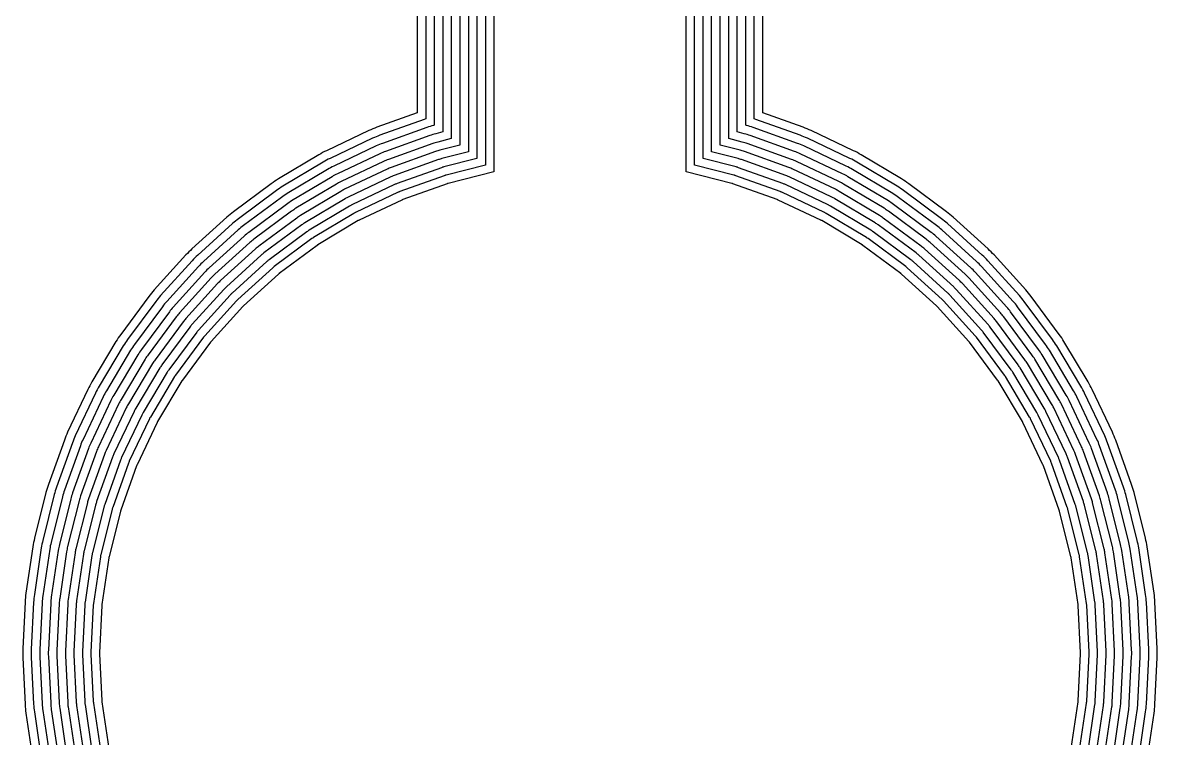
# Model space of a CAD drawing. Header units: metres. Extents: x 1.4 to 44.2, y 0.1 to 33.9.
# Drawn here: x 1.37 to 6.69, y 3.63 to 6.98 of the extents above; entities that cross this region are included whole.
import ezdxf

# ---------------------------------------------------------------- set-up
doc = ezdxf.new("R2010")
doc.units = ezdxf.units.M

msp = doc.modelspace()

# ---------------------------------------------------------------- linework, layer by layer
for points in [[(3.5348, 7.935), (3.5348, 6.3117), (3.35, 6.2654), (3.3479, 6.2649), (3.3457, 6.2643), (3.3436, 6.2636), (3.3416, 6.2629), (3.1337, 6.1885), (3.1316, 6.1877), (3.1295, 6.1869), (3.1275, 6.186), (3.1255, 6.1851), (2.9259, 6.0907), (2.9239, 6.0897), (2.9219, 6.0887), (2.92, 6.0876), (2.9181, 6.0865), (2.7287, 5.973), (2.7268, 5.9719), (2.725, 5.9707), (2.7232, 5.9694), (2.7214, 5.9681), (2.544, 5.8366), (2.5423, 5.8352), (2.5405, 5.8339), (2.5388, 5.8324), (2.5372, 5.831), (2.3736, 5.6827), (2.372, 5.6812), (2.3704, 5.6796), (2.3688, 5.6781), (2.3673, 5.6764), (2.2191, 5.5128), (2.2176, 5.5112), (2.2162, 5.5095), (2.2148, 5.5078), (2.2135, 5.506), (2.0819, 5.3287), (2.0806, 5.3269), (2.0794, 5.325), (2.0782, 5.3232), (2.077, 5.3213), (1.9635, 5.1319), (1.9624, 5.13), (1.9613, 5.1281), (1.9603, 5.1261), (1.9593, 5.1241), (1.8649, 4.9245), (1.864, 4.9225), (1.8631, 4.9205), (1.8623, 4.9184), (1.8615, 4.9164), (1.7872, 4.7085), (1.7864, 4.7064), (1.7858, 4.7043), (1.7852, 4.7022), (1.7846, 4.7), (1.7309, 4.4858), (1.7304, 4.4837), (1.73, 4.4815), (1.7296, 4.4794), (1.7292, 4.4772), (1.6968, 4.2588), (1.6965, 4.2566), (1.6963, 4.2544), (1.6961, 4.2522), (1.696, 4.25), (1.6851, 4.0294), (1.685, 4.0272), (1.685, 4.025), (1.685, 4.0228), (1.6851, 4.0206), (1.696, 3.8001), (1.6961, 3.7979), (1.6963, 3.7957), (1.6965, 3.7935), (1.6968, 3.7913), (1.7292, 3.5729)], [(3.5748, 7.975), (3.5748, 6.2805), (3.5739, 6.2803), (3.3597, 6.2266), (3.3585, 6.2263), (3.3574, 6.226), (3.3562, 6.2256), (3.355, 6.2252), (3.1471, 6.1508), (3.146, 6.1504), (3.1448, 6.1499), (3.1437, 6.1495), (3.1426, 6.1489), (2.943, 6.0545), (2.9419, 6.054), (2.9408, 6.0534), (2.9397, 6.0528), (2.9387, 6.0522), (2.7493, 5.9387), (2.7482, 5.9381), (2.7472, 5.9374), (2.7462, 5.9367), (2.7452, 5.936), (2.5678, 5.8044), (2.5669, 5.8037), (2.5659, 5.8029), (2.565, 5.8021), (2.564, 5.8013), (2.4004, 5.6531), (2.3995, 5.6522), (2.3987, 5.6514), (2.3978, 5.6505), (2.397, 5.6496), (2.2487, 5.486), (2.2479, 5.4851), (2.2471, 5.4841), (2.2463, 5.4832), (2.2456, 5.4822), (2.114, 5.3048), (2.1133, 5.3038), (2.1126, 5.3028), (2.112, 5.3018), (2.1113, 5.3008), (1.9978, 5.1114), (1.9972, 5.1103), (1.9966, 5.1092), (1.996, 5.1081), (1.9955, 5.107), (1.9011, 4.9074), (1.9006, 4.9063), (1.9001, 4.9052), (1.8996, 4.904), (1.8992, 4.9029), (1.8248, 4.695), (1.8244, 4.6938), (1.824, 4.6927), (1.8237, 4.6915), (1.8234, 4.6903), (1.7697, 4.4761), (1.7695, 4.4749), (1.7692, 4.4737), (1.769, 4.4725), (1.7688, 4.4713), (1.7364, 4.2529), (1.7362, 4.2517), (1.7361, 4.2505), (1.736, 4.2492), (1.7359, 4.248), (1.7251, 4.0275), (1.725, 4.0262), (1.725, 4.025), (1.725, 4.0238), (1.7251, 4.0226), (1.7359, 3.802), (1.736, 3.8008), (1.7361, 3.7996), (1.7362, 3.7984), (1.7364, 3.7971), (1.7688, 3.5787)], [(6.2812, 3.5787), (6.3136, 3.7971), (6.3138, 3.7984), (6.3139, 3.7996), (6.314, 3.8008), (6.3141, 3.802), (6.325, 4.0226), (6.325, 4.0238), (6.325, 4.025), (6.325, 4.0262), (6.325, 4.0275), (6.3141, 4.248), (6.314, 4.2492), (6.3139, 4.2505), (6.3138, 4.2517), (6.3136, 4.2529), (6.2812, 4.4713), (6.281, 4.4725), (6.2808, 4.4737), (6.2806, 4.4749), (6.2803, 4.4761), (6.2266, 4.6903), (6.2263, 4.6915), (6.226, 4.6927), (6.2256, 4.6938), (6.2252, 4.695), (6.1508, 4.9029), (6.1504, 4.904), (6.1499, 4.9052), (6.1495, 4.9063), (6.1489, 4.9074), (6.0545, 5.107), (6.054, 5.1081), (6.0534, 5.1092), (6.0528, 5.1103), (6.0522, 5.1114), (5.9387, 5.3008), (5.9381, 5.3018), (5.9374, 5.3028), (5.9367, 5.3038), (5.936, 5.3048), (5.8044, 5.4822), (5.8037, 5.4832), (5.8029, 5.4841), (5.8021, 5.4851), (5.8013, 5.486), (5.6531, 5.6496), (5.6522, 5.6505), (5.6514, 5.6514), (5.6505, 5.6522), (5.6496, 5.6531), (5.486, 5.8013), (5.4851, 5.8021), (5.4841, 5.8029), (5.4832, 5.8037), (5.4822, 5.8044), (5.3048, 5.936), (5.3038, 5.9367), (5.3028, 5.9374), (5.3018, 5.9381), (5.3008, 5.9387), (5.1114, 6.0522), (5.1103, 6.0528), (5.1092, 6.0534), (5.1081, 6.054), (5.107, 6.0545), (4.9074, 6.1489), (4.9063, 6.1495), (4.9052, 6.1499), (4.904, 6.1504), (4.9029, 6.1508), (4.695, 6.2252), (4.6938, 6.2256), (4.6927, 6.226), (4.6915, 6.2263), (4.6903, 6.2266), (4.4761, 6.2803), (4.4752, 6.2805), (4.4752, 7.975)], [(6.3208, 3.5729), (6.3532, 3.7913), (6.3535, 3.7935), (6.3537, 3.7957), (6.3539, 3.7979), (6.3541, 3.8001), (6.3649, 4.0206), (6.365, 4.0228), (6.365, 4.025), (6.365, 4.0272), (6.3649, 4.0294), (6.3541, 4.25), (6.3539, 4.2522), (6.3537, 4.2544), (6.3535, 4.2566), (6.3532, 4.2588), (6.3208, 4.4772), (6.3205, 4.4794), (6.32, 4.4815), (6.3196, 4.4837), (6.3191, 4.4858), (6.2654, 4.7), (6.2649, 4.7022), (6.2643, 4.7043), (6.2636, 4.7064), (6.2629, 4.7085), (6.1885, 4.9164), (6.1877, 4.9184), (6.1869, 4.9205), (6.186, 4.9225), (6.1851, 4.9245), (6.0907, 5.1241), (6.0897, 5.1261), (6.0887, 5.1281), (6.0876, 5.13), (6.0865, 5.1319), (5.973, 5.3213), (5.9719, 5.3232), (5.9707, 5.325), (5.9694, 5.3269), (5.9681, 5.3287), (5.8366, 5.506), (5.8352, 5.5078), (5.8339, 5.5095), (5.8324, 5.5112), (5.831, 5.5128), (5.6827, 5.6764), (5.6812, 5.6781), (5.6796, 5.6796), (5.6781, 5.6812), (5.6764, 5.6827), (5.5128, 5.831), (5.5112, 5.8324), (5.5095, 5.8339), (5.5078, 5.8352), (5.506, 5.8366), (5.3287, 5.9681), (5.3269, 5.9694), (5.325, 5.9707), (5.3232, 5.9719), (5.3213, 5.973), (5.1319, 6.0865), (5.13, 6.0876), (5.1281, 6.0887), (5.1261, 6.0897), (5.1241, 6.0907), (4.9245, 6.1851), (4.9225, 6.186), (4.9205, 6.1869), (4.9184, 6.1877), (4.9164, 6.1885), (4.7085, 6.2629), (4.7064, 6.2636), (4.7043, 6.2643), (4.7022, 6.2649), (4.7, 6.2654), (4.5152, 6.3117), (4.5152, 7.935)], [(3.4948, 7.895), (3.4948, 6.3429), (3.3403, 6.3042), (3.3372, 6.3034), (3.3341, 6.3025), (3.3311, 6.3016), (3.3281, 6.3005), (3.1202, 6.2261), (3.1172, 6.225), (3.1142, 6.2238), (3.1113, 6.2226), (3.1084, 6.2213), (2.9088, 6.1269), (2.9059, 6.1255), (2.9031, 6.124), (2.9003, 6.1224), (2.8975, 6.1208), (2.7081, 6.0073), (2.7054, 6.0056), (2.7028, 6.0039), (2.7001, 6.0021), (2.6975, 6.0002), (2.5202, 5.8687), (2.5176, 5.8668), (2.5152, 5.8648), (2.5127, 5.8627), (2.5103, 5.8606), (2.3467, 5.7123), (2.3444, 5.7102), (2.3421, 5.7079), (2.3399, 5.7056), (2.3377, 5.7033), (2.1894, 5.5397), (2.1873, 5.5373), (2.1852, 5.5349), (2.1833, 5.5324), (2.1813, 5.5298), (2.0498, 5.3525), (2.0479, 5.3499), (2.0461, 5.3473), (2.0444, 5.3446), (2.0427, 5.3419), (1.9292, 5.1525), (1.9276, 5.1497), (1.926, 5.1469), (1.9246, 5.1441), (1.9232, 5.1412), (1.8288, 4.9416), (1.8274, 4.9387), (1.8262, 4.9358), (1.825, 4.9328), (1.8239, 4.9298), (1.7495, 4.7219), (1.7485, 4.7189), (1.7475, 4.7159), (1.7466, 4.7128), (1.7458, 4.7097), (1.6921, 4.4956), (1.6914, 4.4924), (1.6907, 4.4893), (1.6902, 4.4862), (1.6897, 4.483), (1.6573, 4.2646), (1.6568, 4.2615), (1.6565, 4.2583), (1.6562, 4.2551), (1.656, 4.2519), (1.6452, 4.0314), (1.6451, 4.0282), (1.645, 4.025), (1.6451, 4.0218), (1.6452, 4.0186), (1.656, 3.7981), (1.6562, 3.7949), (1.6565, 3.7917), (1.6568, 3.7886), (1.6573, 3.7854), (1.6897, 3.567)], [(6.3604, 3.567), (6.3928, 3.7854), (6.3932, 3.7886), (6.3936, 3.7917), (6.3938, 3.7949), (6.394, 3.7981), (6.4049, 4.0186), (6.405, 4.0218), (6.405, 4.025), (6.405, 4.0282), (6.4049, 4.0314), (6.394, 4.2519), (6.3938, 4.2551), (6.3936, 4.2583), (6.3932, 4.2615), (6.3928, 4.2646), (6.3604, 4.483), (6.3599, 4.4862), (6.3593, 4.4893), (6.3586, 4.4924), (6.3579, 4.4956), (6.3042, 4.7097), (6.3034, 4.7128), (6.3025, 4.7159), (6.3016, 4.7189), (6.3005, 4.7219), (6.2261, 4.9298), (6.225, 4.9328), (6.2238, 4.9358), (6.2226, 4.9387), (6.2213, 4.9416), (6.1269, 5.1412), (6.1255, 5.1441), (6.124, 5.1469), (6.1224, 5.1497), (6.1208, 5.1525), (6.0073, 5.3419), (6.0056, 5.3446), (6.0039, 5.3473), (6.0021, 5.3499), (6.0002, 5.3525), (5.8687, 5.5298), (5.8668, 5.5324), (5.8648, 5.5349), (5.8627, 5.5373), (5.8606, 5.5397), (5.7123, 5.7033), (5.7102, 5.7056), (5.7079, 5.7079), (5.7056, 5.7102), (5.7033, 5.7123), (5.5397, 5.8606), (5.5373, 5.8627), (5.5349, 5.8648), (5.5324, 5.8668), (5.5298, 5.8687), (5.3525, 6.0002), (5.3499, 6.0021), (5.3473, 6.0039), (5.3446, 6.0056), (5.3419, 6.0073), (5.1525, 6.1208), (5.1497, 6.1224), (5.1469, 6.124), (5.1441, 6.1255), (5.1412, 6.1269), (4.9416, 6.2213), (4.9387, 6.2226), (4.9358, 6.2238), (4.9328, 6.225), (4.9298, 6.2261), (4.7219, 6.3005), (4.7189, 6.3016), (4.7159, 6.3025), (4.7128, 6.3034), (4.7097, 6.3042), (4.5552, 6.3429), (4.5552, 7.895)], [(3.4548, 7.855), (3.4548, 6.3742), (3.3306, 6.343), (3.3265, 6.342), (3.3225, 6.3408), (3.3185, 6.3395), (3.3146, 6.3382), (3.1067, 6.2638), (3.1028, 6.2624), (3.0989, 6.2608), (3.0951, 6.2592), (3.0913, 6.2574), (2.8917, 6.163), (2.8879, 6.1612), (2.8842, 6.1593), (2.8806, 6.1572), (2.877, 6.1551), (2.6876, 6.0416), (2.684, 6.0394), (2.6805, 6.0372), (2.6771, 6.0348), (2.6737, 6.0324), (2.4964, 5.9008), (2.493, 5.8983), (2.4898, 5.8957), (2.4866, 5.893), (2.4835, 5.8902), (2.3199, 5.742), (2.3168, 5.7391), (2.3138, 5.7362), (2.3109, 5.7332), (2.3081, 5.7302), (2.1598, 5.5666), (2.157, 5.5634), (2.1543, 5.5602), (2.1517, 5.557), (2.1492, 5.5537), (2.0177, 5.3763), (2.0152, 5.3729), (2.0129, 5.3695), (2.0106, 5.366), (2.0084, 5.3624), (1.8949, 5.1731), (1.8928, 5.1694), (1.8908, 5.1658), (1.8888, 5.1621), (1.887, 5.1583), (1.7926, 4.9587), (1.7909, 4.9549), (1.7892, 4.9511), (1.7877, 4.9472), (1.7862, 4.9433), (1.7118, 4.7354), (1.7105, 4.7315), (1.7092, 4.7275), (1.7081, 4.7235), (1.707, 4.7195), (1.6533, 4.5053), (1.6524, 4.5012), (1.6515, 4.4971), (1.6507, 4.493), (1.6501, 4.4889), (1.6177, 4.2705), (1.6171, 4.2664), (1.6167, 4.2622), (1.6163, 4.2581), (1.6161, 4.2539), (1.6052, 4.0334), (1.6051, 4.0292), (1.605, 4.025), (1.6051, 4.0208), (1.6052, 4.0167), (1.6161, 3.7961), (1.6163, 3.792), (1.6167, 3.7878), (1.6171, 3.7837), (1.6177, 3.7795), (1.6501, 3.5611)], [(6.3999, 3.5611), (6.4323, 3.7795), (6.4329, 3.7837), (6.4334, 3.7878), (6.4337, 3.792), (6.434, 3.7961), (6.4448, 4.0167), (6.445, 4.0208), (6.445, 4.025), (6.445, 4.0292), (6.4448, 4.0334), (6.434, 4.2539), (6.4337, 4.2581), (6.4334, 4.2622), (6.4329, 4.2664), (6.4323, 4.2705), (6.3999, 4.4889), (6.3993, 4.493), (6.3985, 4.4971), (6.3976, 4.5012), (6.3967, 4.5053), (6.343, 4.7195), (6.342, 4.7235), (6.3408, 4.7275), (6.3395, 4.7315), (6.3382, 4.7354), (6.2638, 4.9433), (6.2624, 4.9472), (6.2608, 4.9511), (6.2592, 4.9549), (6.2574, 4.9587), (6.163, 5.1583), (6.1612, 5.1621), (6.1593, 5.1658), (6.1572, 5.1694), (6.1551, 5.1731), (6.0416, 5.3624), (6.0394, 5.366), (6.0372, 5.3695), (6.0348, 5.3729), (6.0324, 5.3763), (5.9008, 5.5537), (5.8983, 5.557), (5.8957, 5.5602), (5.893, 5.5634), (5.8902, 5.5666), (5.742, 5.7302), (5.7391, 5.7332), (5.7362, 5.7362), (5.7332, 5.7391), (5.7302, 5.742), (5.5666, 5.8902), (5.5634, 5.893), (5.5602, 5.8957), (5.557, 5.8983), (5.5537, 5.9008), (5.3763, 6.0324), (5.3729, 6.0348), (5.3695, 6.0372), (5.366, 6.0394), (5.3624, 6.0416), (5.1731, 6.1551), (5.1694, 6.1572), (5.1658, 6.1593), (5.1621, 6.1612), (5.1583, 6.163), (4.9587, 6.2574), (4.9549, 6.2592), (4.9511, 6.2608), (4.9472, 6.2624), (4.9433, 6.2638), (4.7354, 6.3382), (4.7315, 6.3395), (4.7275, 6.3408), (4.7235, 6.342), (4.7195, 6.343), (4.5952, 6.3742), (4.5952, 7.855)], [(3.3748, 7.775), (3.3748, 6.4366), (3.3111, 6.4206), (3.3052, 6.4191), (3.2993, 6.4174), (3.2935, 6.4155), (3.2876, 6.4135), (3.0798, 6.3391), (3.074, 6.337), (3.0683, 6.3347), (3.0627, 6.3323), (3.0571, 6.3297), (2.8575, 6.2353), (2.852, 6.2326), (2.8465, 6.2298), (2.8411, 6.2269), (2.8358, 6.2238), (2.6465, 6.1103), (2.6412, 6.107), (2.6361, 6.1037), (2.631, 6.1002), (2.6261, 6.0966), (2.4487, 5.9651), (2.4438, 5.9614), (2.439, 5.9575), (2.4343, 5.9536), (2.4297, 5.9495), (2.2661, 5.8012), (2.2616, 5.7971), (2.2572, 5.7928), (2.253, 5.7884), (2.2488, 5.7839), (2.1005, 5.6203), (2.0964, 5.6157), (2.0925, 5.611), (2.0887, 5.6062), (2.0849, 5.6013), (1.9534, 5.424), (1.9498, 5.419), (1.9463, 5.4139), (1.943, 5.4088), (1.9398, 5.4036), (1.8263, 5.2142), (1.8232, 5.2089), (1.8202, 5.2035), (1.8174, 5.1981), (1.8147, 5.1925), (1.7203, 4.9929), (1.7177, 4.9874), (1.7153, 4.9817), (1.713, 4.976), (1.7109, 4.9703), (1.6365, 4.7624), (1.6345, 4.7566), (1.6327, 4.7507), (1.631, 4.7448), (1.6294, 4.7389), (1.5757, 4.5247), (1.5743, 4.5187), (1.573, 4.5127), (1.5719, 4.5067), (1.571, 4.5006), (1.5386, 4.2822), (1.5377, 4.2762), (1.5371, 4.2701), (1.5365, 4.2639), (1.5361, 4.2578), (1.5253, 4.0373), (1.5251, 4.0311), (1.525, 4.025), (1.5251, 4.0189), (1.5253, 4.0127), (1.5361, 3.7922), (1.5365, 3.7861), (1.5371, 3.78), (1.5377, 3.7739), (1.5386, 3.7678), (1.571, 3.5494)], [(3.4148, 7.815), (3.4148, 6.4054), (3.3208, 6.3818), (3.3159, 6.3805), (3.3109, 6.3791), (3.306, 6.3775), (3.3011, 6.3759), (3.0932, 6.3015), (3.0884, 6.2997), (3.0836, 6.2978), (3.0789, 6.2957), (3.0742, 6.2936), (2.8746, 6.1992), (2.87, 6.1969), (2.8654, 6.1945), (2.8609, 6.1921), (2.8564, 6.1895), (2.667, 6.0759), (2.6626, 6.0732), (2.6583, 6.0704), (2.6541, 6.0675), (2.6499, 6.0645), (2.4725, 5.933), (2.4684, 5.9298), (2.4644, 5.9266), (2.4605, 5.9233), (2.4566, 5.9199), (2.293, 5.7716), (2.2892, 5.7681), (2.2855, 5.7645), (2.2819, 5.7608), (2.2784, 5.757), (2.1301, 5.5934), (2.1267, 5.5896), (2.1234, 5.5856), (2.1202, 5.5816), (2.1171, 5.5775), (1.9855, 5.4001), (1.9825, 5.396), (1.9796, 5.3917), (1.9768, 5.3874), (1.9741, 5.383), (1.8606, 5.1936), (1.858, 5.1892), (1.8555, 5.1846), (1.8531, 5.1801), (1.8509, 5.1754), (1.7564, 4.9758), (1.7543, 4.9712), (1.7523, 4.9664), (1.7504, 4.9616), (1.7486, 4.9568), (1.6742, 4.7489), (1.6725, 4.744), (1.6709, 4.7391), (1.6695, 4.7342), (1.6682, 4.7292), (1.6145, 4.515), (1.6133, 4.51), (1.6123, 4.5049), (1.6113, 4.4999), (1.6105, 4.4948), (1.5781, 4.2764), (1.5774, 4.2713), (1.5769, 4.2661), (1.5764, 4.261), (1.5761, 4.2559), (1.5653, 4.0353), (1.5651, 4.0302), (1.565, 4.025), (1.5651, 4.0199), (1.5653, 4.0147), (1.5761, 3.7942), (1.5764, 3.789), (1.5769, 3.7839), (1.5774, 3.7788), (1.5781, 3.7737), (1.6105, 3.5552)], [(6.4395, 3.5552), (6.4719, 3.7737), (6.4726, 3.7788), (6.4732, 3.7839), (6.4736, 3.789), (6.4739, 3.7942), (6.4848, 4.0147), (6.4849, 4.0199), (6.485, 4.025), (6.4849, 4.0302), (6.4848, 4.0353), (6.4739, 4.2559), (6.4736, 4.261), (6.4732, 4.2661), (6.4726, 4.2713), (6.4719, 4.2764), (6.4395, 4.4948), (6.4387, 4.4999), (6.4377, 4.5049), (6.4367, 4.51), (6.4355, 4.515), (6.3818, 4.7292), (6.3805, 4.7342), (6.3791, 4.7391), (6.3775, 4.744), (6.3759, 4.7489), (6.3015, 4.9568), (6.2997, 4.9616), (6.2978, 4.9664), (6.2957, 4.9712), (6.2936, 4.9758), (6.1992, 5.1754), (6.1969, 5.1801), (6.1945, 5.1846), (6.1921, 5.1892), (6.1895, 5.1936), (6.0759, 5.383), (6.0732, 5.3874), (6.0704, 5.3917), (6.0675, 5.396), (6.0645, 5.4001), (5.933, 5.5775), (5.9298, 5.5816), (5.9266, 5.5856), (5.9233, 5.5896), (5.9199, 5.5934), (5.7716, 5.757), (5.7681, 5.7608), (5.7645, 5.7645), (5.7608, 5.7681), (5.757, 5.7716), (5.5934, 5.9199), (5.5896, 5.9233), (5.5856, 5.9266), (5.5816, 5.9298), (5.5775, 5.933), (5.4001, 6.0645), (5.396, 6.0675), (5.3917, 6.0704), (5.3874, 6.0732), (5.383, 6.0759), (5.1936, 6.1895), (5.1892, 6.1921), (5.1846, 6.1945), (5.1801, 6.1969), (5.1754, 6.1992), (4.9758, 6.2936), (4.9712, 6.2957), (4.9664, 6.2978), (4.9616, 6.2997), (4.9568, 6.3015), (4.7489, 6.3759), (4.744, 6.3775), (4.7391, 6.3791), (4.7342, 6.3805), (4.7292, 6.3818), (4.6352, 6.4054), (4.6352, 7.815)], [(6.4791, 3.5494), (6.5115, 3.7678), (6.5123, 3.7739), (6.513, 3.78), (6.5135, 3.7861), (6.5139, 3.7922), (6.5247, 4.0127), (6.5249, 4.0189), (6.525, 4.025), (6.5249, 4.0311), (6.5247, 4.0373), (6.5139, 4.2578), (6.5135, 4.2639), (6.513, 4.2701), (6.5123, 4.2762), (6.5115, 4.2822), (6.4791, 4.5006), (6.4781, 4.5067), (6.477, 4.5127), (6.4757, 4.5187), (6.4743, 4.5247), (6.4206, 4.7389), (6.4191, 4.7448), (6.4174, 4.7507), (6.4155, 4.7566), (6.4135, 4.7624), (6.3391, 4.9703), (6.337, 4.976), (6.3347, 4.9817), (6.3323, 4.9874), (6.3297, 4.9929), (6.2353, 5.1925), (6.2326, 5.1981), (6.2298, 5.2035), (6.2269, 5.2089), (6.2238, 5.2142), (6.1103, 5.4036), (6.107, 5.4088), (6.1037, 5.4139), (6.1002, 5.419), (6.0966, 5.424), (5.9651, 5.6013), (5.9614, 5.6062), (5.9575, 5.611), (5.9536, 5.6157), (5.9495, 5.6203), (5.8012, 5.7839), (5.7971, 5.7884), (5.7928, 5.7928), (5.7884, 5.7971), (5.7839, 5.8012), (5.6203, 5.9495), (5.6157, 5.9536), (5.611, 5.9575), (5.6062, 5.9614), (5.6013, 5.9651), (5.424, 6.0966), (5.419, 6.1002), (5.4139, 6.1037), (5.4088, 6.107), (5.4036, 6.1103), (5.2142, 6.2238), (5.2089, 6.2269), (5.2035, 6.2298), (5.1981, 6.2326), (5.1925, 6.2353), (4.9929, 6.3297), (4.9874, 6.3323), (4.9817, 6.3347), (4.976, 6.337), (4.9703, 6.3391), (4.7624, 6.4135), (4.7566, 6.4155), (4.7507, 6.4174), (4.7448, 6.4191), (4.7389, 6.4206), (4.6752, 6.4366), (4.6752, 7.775)], [(3.3348, 7.735), (3.3348, 6.4678), (3.3014, 6.4594), (3.2945, 6.4576), (3.2877, 6.4556), (3.2809, 6.4535), (3.2742, 6.4512), (3.0663, 6.3768), (3.0596, 6.3743), (3.053, 6.3717), (3.0465, 6.3689), (3.04, 6.3659), (2.8404, 6.2715), (2.834, 6.2684), (2.8277, 6.2651), (2.8214, 6.2617), (2.8153, 6.2581), (2.6259, 6.1446), (2.6198, 6.1408), (2.6139, 6.1369), (2.608, 6.1329), (2.6022, 6.1287), (2.4249, 5.9972), (2.4192, 5.9929), (2.4137, 5.9885), (2.4082, 5.9839), (2.4029, 5.9792), (2.2393, 5.8309), (2.2341, 5.826), (2.229, 5.8211), (2.224, 5.816), (2.2191, 5.8108), (2.0709, 5.6471), (2.0661, 5.6418), (2.0616, 5.6364), (2.0571, 5.6308), (2.0528, 5.6252), (1.9213, 5.4478), (1.9171, 5.442), (1.9131, 5.4362), (1.9092, 5.4302), (1.9055, 5.4241), (1.7919, 5.2347), (1.7884, 5.2286), (1.7849, 5.2224), (1.7817, 5.216), (1.7785, 5.2096), (1.6841, 5.01), (1.6812, 5.0036), (1.6784, 4.997), (1.6757, 4.9904), (1.6732, 4.9837), (1.5988, 4.7759), (1.5965, 4.7691), (1.5944, 4.7623), (1.5924, 4.7555), (1.5906, 4.7486), (1.5369, 4.5344), (1.5353, 4.5275), (1.5338, 4.5205), (1.5325, 4.5135), (1.5314, 4.5065), (1.499, 4.2881), (1.498, 4.2811), (1.4972, 4.274), (1.4966, 4.2669), (1.4962, 4.2598), (1.4854, 4.0392), (1.4851, 4.0321), (1.485, 4.025), (1.4851, 4.0179), (1.4854, 4.0108), (1.4962, 3.7902), (1.4966, 3.7831), (1.4972, 3.776), (1.498, 3.769), (1.499, 3.7619), (1.5314, 3.5435)], [(6.5186, 3.5435), (6.551, 3.7619), (6.552, 3.769), (6.5528, 3.776), (6.5534, 3.7831), (6.5538, 3.7902), (6.5647, 4.0108), (6.5649, 4.0179), (6.565, 4.025), (6.5649, 4.0321), (6.5647, 4.0392), (6.5538, 4.2598), (6.5534, 4.2669), (6.5528, 4.274), (6.552, 4.2811), (6.551, 4.2881), (6.5186, 4.5065), (6.5175, 4.5135), (6.5162, 4.5205), (6.5147, 4.5275), (6.5131, 4.5344), (6.4594, 4.7486), (6.4576, 4.7555), (6.4556, 4.7623), (6.4535, 4.7691), (6.4512, 4.7759), (6.3768, 4.9837), (6.3743, 4.9904), (6.3717, 4.997), (6.3689, 5.0036), (6.3659, 5.01), (6.2715, 5.2096), (6.2684, 5.216), (6.2651, 5.2224), (6.2617, 5.2286), (6.2581, 5.2347), (6.1446, 5.4241), (6.1408, 5.4302), (6.1369, 5.4362), (6.1329, 5.442), (6.1287, 5.4478), (5.9972, 5.6252), (5.9929, 5.6308), (5.9885, 5.6364), (5.9839, 5.6418), (5.9792, 5.6471), (5.8309, 5.8108), (5.826, 5.816), (5.8211, 5.8211), (5.816, 5.826), (5.8108, 5.8309), (5.6471, 5.9792), (5.6418, 5.9839), (5.6364, 5.9885), (5.6308, 5.9929), (5.6252, 5.9972), (5.4478, 6.1287), (5.442, 6.1329), (5.4362, 6.1369), (5.4302, 6.1408), (5.4241, 6.1446), (5.2347, 6.2581), (5.2286, 6.2617), (5.2224, 6.2651), (5.216, 6.2684), (5.2096, 6.2715), (5.01, 6.3659), (5.0036, 6.3689), (4.997, 6.3717), (4.9904, 6.3743), (4.9837, 6.3768), (4.7759, 6.4512), (4.7691, 6.4535), (4.7623, 6.4556), (4.7555, 6.4576), (4.7486, 6.4594), (4.7152, 6.4678), (4.7152, 7.735)], [(3.2948, 7.695), (3.2948, 6.499), (3.2917, 6.4982), (3.2839, 6.4962), (3.2761, 6.4939), (3.2684, 6.4915), (3.2607, 6.4888), (3.0528, 6.4145), (3.0452, 6.4116), (3.0377, 6.4086), (3.0302, 6.4054), (3.0229, 6.4021), (2.8233, 6.3077), (2.816, 6.3041), (2.8088, 6.3004), (2.8017, 6.2965), (2.7947, 6.2924), (2.6053, 6.1789), (2.5984, 6.1746), (2.5916, 6.1702), (2.585, 6.1656), (2.5784, 6.1609), (2.401, 6.0293), (2.3946, 6.0244), (2.3883, 6.0194), (2.3821, 6.0142), (2.376, 6.0088), (2.2124, 5.8605), (2.2065, 5.855), (2.2007, 5.8493), (2.195, 5.8436), (2.1895, 5.8376), (2.0412, 5.674), (2.0359, 5.6679), (2.0306, 5.6617), (2.0256, 5.6554), (2.0207, 5.649), (1.8891, 5.4716), (1.8844, 5.4651), (1.8798, 5.4584), (1.8754, 5.4516), (1.8712, 5.4447), (1.7576, 5.2553), (1.7536, 5.2483), (1.7497, 5.2412), (1.7459, 5.234), (1.7424, 5.2267), (1.648, 5.0271), (1.6446, 5.0198), (1.6414, 5.0123), (1.6384, 5.0048), (1.6356, 4.9972), (1.5612, 4.7893), (1.5586, 4.7817), (1.5561, 4.7739), (1.5539, 4.7662), (1.5518, 4.7583), (1.4981, 4.5441), (1.4963, 4.5363), (1.4946, 4.5283), (1.4931, 4.5204), (1.4918, 4.5124), (1.4594, 4.294), (1.4583, 4.2859), (1.4574, 4.2779), (1.4567, 4.2698), (1.4562, 4.2617), (1.4454, 4.0412), (1.4451, 4.0331), (1.445, 4.025), (1.4451, 4.0169), (1.4454, 4.0088), (1.4562, 3.7883), (1.4567, 3.7802), (1.4574, 3.7721), (1.4583, 3.7641), (1.4594, 3.7561), (1.4918, 3.5376)], [(6.5582, 3.5376), (6.5906, 3.7561), (6.5917, 3.7641), (6.5926, 3.7721), (6.5933, 3.7802), (6.5938, 3.7883), (6.6046, 4.0088), (6.6049, 4.0169), (6.605, 4.025), (6.6049, 4.0331), (6.6046, 4.0412), (6.5938, 4.2617), (6.5933, 4.2698), (6.5926, 4.2779), (6.5917, 4.2859), (6.5906, 4.294), (6.5582, 4.5124), (6.5569, 4.5204), (6.5554, 4.5283), (6.5538, 4.5363), (6.5519, 4.5441), (6.4982, 4.7583), (6.4962, 4.7662), (6.4939, 4.7739), (6.4915, 4.7817), (6.4888, 4.7893), (6.4145, 4.9972), (6.4116, 5.0048), (6.4086, 5.0123), (6.4054, 5.0198), (6.4021, 5.0271), (6.3077, 5.2267), (6.3041, 5.234), (6.3004, 5.2412), (6.2965, 5.2483), (6.2924, 5.2553), (6.1789, 5.4447), (6.1746, 5.4516), (6.1702, 5.4584), (6.1656, 5.4651), (6.1609, 5.4716), (6.0293, 5.649), (6.0244, 5.6554), (6.0194, 5.6617), (6.0142, 5.6679), (6.0088, 5.674), (5.8605, 5.8376), (5.855, 5.8436), (5.8493, 5.8493), (5.8436, 5.855), (5.8376, 5.8605), (5.674, 6.0088), (5.6679, 6.0142), (5.6617, 6.0194), (5.6554, 6.0244), (5.649, 6.0293), (5.4716, 6.1609), (5.4651, 6.1656), (5.4584, 6.1702), (5.4516, 6.1746), (5.4447, 6.1789), (5.2553, 6.2924), (5.2483, 6.2965), (5.2412, 6.3004), (5.234, 6.3041), (5.2267, 6.3077), (5.0271, 6.4021), (5.0198, 6.4054), (5.0123, 6.4086), (5.0048, 6.4116), (4.9972, 6.4145), (4.7893, 6.4888), (4.7817, 6.4915), (4.7739, 6.4939), (4.7662, 6.4962), (4.7583, 6.4982), (4.7552, 6.499), (4.7552, 7.695)], [(3.2148, 7.6178), (3.2148, 6.5574), (3.0258, 6.4898), (3.0164, 6.4863), (3.0071, 6.4825), (2.9978, 6.4786), (2.9887, 6.4744), (2.7891, 6.38), (2.78, 6.3756), (2.7711, 6.3709), (2.7623, 6.3661), (2.7536, 6.361), (2.5642, 6.2475), (2.5556, 6.2422), (2.5472, 6.2367), (2.5389, 6.231), (2.5307, 6.2251), (2.3534, 6.0936), (2.3454, 6.0875), (2.3375, 6.0812), (2.3298, 6.0747), (2.3223, 6.0681), (2.1587, 5.9198), (2.1513, 5.9129), (2.1441, 5.9059), (2.1371, 5.8987), (2.1302, 5.8913), (1.9819, 5.7277), (1.9753, 5.7202), (1.9688, 5.7125), (1.9625, 5.7046), (1.9564, 5.6966), (1.8249, 5.5193), (1.819, 5.5111), (1.8133, 5.5028), (1.8078, 5.4944), (1.8025, 5.4858), (1.689, 5.2964), (1.684, 5.2877), (1.6791, 5.2789), (1.6745, 5.27), (1.6701, 5.261), (1.5756, 5.0613), (1.5715, 5.0522), (1.5675, 5.043), (1.5638, 5.0336), (1.5603, 5.0242), (1.4859, 4.8163), (1.4826, 4.8068), (1.4796, 4.7972), (1.4767, 4.7875), (1.4742, 4.7778), (1.4205, 4.5636), (1.4182, 4.5538), (1.4161, 4.544), (1.4143, 4.5341), (1.4127, 4.5241), (1.3803, 4.3057), (1.3789, 4.2957), (1.3778, 4.2857), (1.377, 4.2757), (1.3763, 4.2657), (1.3655, 4.0451), (1.3651, 4.0351), (1.365, 4.025), (1.3651, 4.015), (1.3655, 4.0049), (1.3763, 3.7844), (1.377, 3.7743), (1.3778, 3.7643), (1.3789, 3.7543), (1.3803, 3.7443), (1.4127, 3.5259)], [(3.2548, 7.6556), (3.2548, 6.5291), (3.2472, 6.5265), (3.0393, 6.4521), (3.0308, 6.4489), (3.0224, 6.4456), (3.014, 6.442), (3.0058, 6.4382), (2.8062, 6.3438), (2.798, 6.3398), (2.79, 6.3356), (2.782, 6.3313), (2.7742, 6.3267), (2.5848, 6.2132), (2.577, 6.2084), (2.5694, 6.2035), (2.5619, 6.1983), (2.5546, 6.193), (2.3772, 6.0615), (2.37, 6.056), (2.3629, 6.0503), (2.356, 6.0445), (2.3492, 6.0384), (2.1855, 5.8902), (2.1789, 5.884), (2.1724, 5.8776), (2.1661, 5.8711), (2.1599, 5.8645), (2.0116, 5.7009), (2.0056, 5.6941), (1.9997, 5.6871), (1.9941, 5.68), (1.9886, 5.6728), (1.857, 5.4955), (1.8517, 5.4881), (1.8466, 5.4806), (1.8416, 5.473), (1.8368, 5.4653), (1.7233, 5.2759), (1.7188, 5.268), (1.7144, 5.2601), (1.7102, 5.252), (1.7062, 5.2439), (1.6118, 5.0442), (1.608, 5.036), (1.6044, 5.0276), (1.6011, 5.0192), (1.5979, 5.0107), (1.5235, 4.8028), (1.5206, 4.7942), (1.5178, 4.7856), (1.5153, 4.7768), (1.513, 4.7681), (1.4593, 4.5539), (1.4572, 4.545), (1.4554, 4.5361), (1.4537, 4.5272), (1.4523, 4.5183), (1.4199, 4.2998), (1.4186, 4.2908), (1.4176, 4.2818), (1.4168, 4.2728), (1.4163, 4.2637), (1.4055, 4.0432), (1.4051, 4.0341), (1.405, 4.025), (1.4051, 4.0159), (1.4055, 4.0069), (1.4163, 3.7863), (1.4168, 3.7773), (1.4176, 3.7682), (1.4186, 3.7592), (1.4199, 3.7502), (1.4523, 3.5318)], [(6.5978, 3.5318), (6.6302, 3.7502), (6.6314, 3.7592), (6.6324, 3.7682), (6.6332, 3.7773), (6.6337, 3.7863), (6.6446, 4.0069), (6.6449, 4.0159), (6.645, 4.025), (6.6449, 4.0341), (6.6446, 4.0432), (6.6337, 4.2637), (6.6332, 4.2728), (6.6324, 4.2818), (6.6314, 4.2908), (6.6302, 4.2998), (6.5978, 4.5183), (6.5963, 4.5272), (6.5947, 4.5361), (6.5928, 4.545), (6.5907, 4.5539), (6.537, 4.7681), (6.5347, 4.7768), (6.5322, 4.7856), (6.5295, 4.7942), (6.5265, 4.8028), (6.4521, 5.0107), (6.4489, 5.0192), (6.4456, 5.0276), (6.442, 5.036), (6.4382, 5.0442), (6.3438, 5.2439), (6.3398, 5.252), (6.3356, 5.2601), (6.3313, 5.268), (6.3267, 5.2759), (6.2132, 5.4653), (6.2084, 5.473), (6.2035, 5.4806), (6.1983, 5.4881), (6.193, 5.4955), (6.0615, 5.6728), (6.056, 5.68), (6.0503, 5.6871), (6.0445, 5.6941), (6.0384, 5.7009), (5.8902, 5.8645), (5.884, 5.8711), (5.8776, 5.8776), (5.8711, 5.884), (5.8645, 5.8902), (5.7009, 6.0384), (5.6941, 6.0445), (5.6871, 6.0503), (5.68, 6.056), (5.6728, 6.0615), (5.4955, 6.193), (5.4881, 6.1983), (5.4806, 6.2035), (5.473, 6.2084), (5.4653, 6.2132), (5.2759, 6.3267), (5.268, 6.3313), (5.2601, 6.3356), (5.252, 6.3398), (5.2439, 6.3438), (5.0442, 6.4382), (5.036, 6.442), (5.0276, 6.4456), (5.0192, 6.4489), (5.0107, 6.4521), (4.8028, 6.5265), (4.7952, 6.5291), (4.7952, 7.6556)], [(6.6373, 3.5259), (6.6697, 3.7443), (6.6711, 3.7543), (6.6722, 3.7643), (6.6731, 3.7743), (6.6737, 3.7844), (6.6845, 4.0049), (6.6849, 4.015), (6.685, 4.025), (6.6849, 4.0351), (6.6845, 4.0451), (6.6737, 4.2657), (6.6731, 4.2757), (6.6722, 4.2857), (6.6711, 4.2957), (6.6697, 4.3057), (6.6373, 4.5241), (6.6357, 4.5341), (6.6339, 4.544), (6.6318, 4.5538), (6.6295, 4.5636), (6.5758, 4.7778), (6.5733, 4.7875), (6.5705, 4.7972), (6.5674, 4.8068), (6.5642, 4.8163), (6.4898, 5.0242), (6.4863, 5.0336), (6.4825, 5.043), (6.4786, 5.0522), (6.4744, 5.0613), (6.38, 5.261), (6.3756, 5.27), (6.3709, 5.2789), (6.3661, 5.2877), (6.361, 5.2964), (6.2475, 5.4858), (6.2422, 5.4944), (6.2367, 5.5028), (6.231, 5.5111), (6.2251, 5.5193), (6.0936, 5.6966), (6.0875, 5.7046), (6.0812, 5.7125), (6.0747, 5.7202), (6.0681, 5.7277), (5.9198, 5.8913), (5.9129, 5.8987), (5.9059, 5.9059), (5.8987, 5.9129), (5.8913, 5.9198), (5.7277, 6.0681), (5.7202, 6.0747), (5.7125, 6.0812), (5.7046, 6.0875), (5.6966, 6.0936), (5.5193, 6.2251), (5.5111, 6.231), (5.5028, 6.2367), (5.4944, 6.2422), (5.4858, 6.2475), (5.2964, 6.361), (5.2877, 6.3661), (5.2789, 6.3709), (5.27, 6.3756), (5.261, 6.38), (5.0613, 6.4744), (5.0522, 6.4786), (5.043, 6.4825), (5.0336, 6.4863), (5.0242, 6.4898), (4.8352, 6.5574), (4.8352, 7.6178)]]:
    msp.add_lwpolyline(points)

doc.saveas('drawing.dxf')
